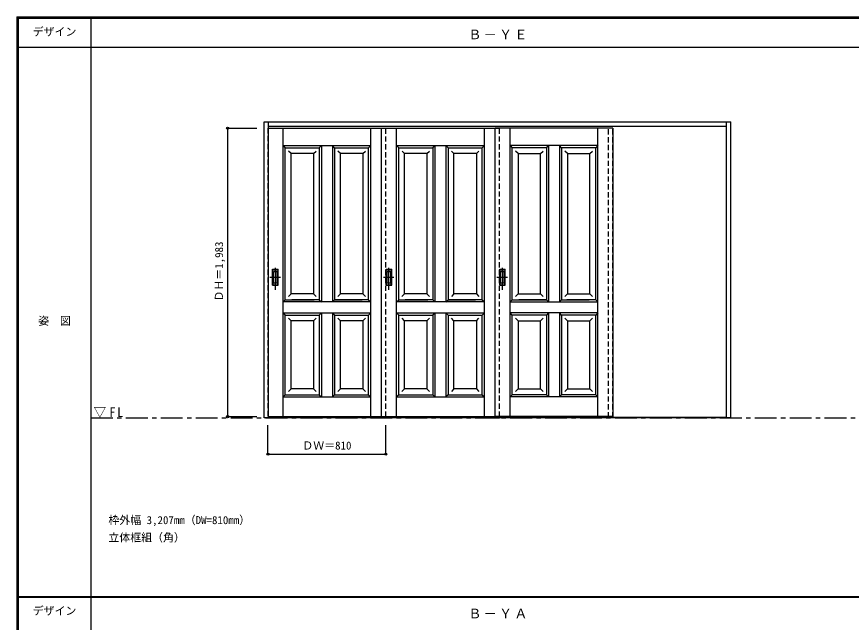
# Model space of a CAD drawing. Units: millimetres, scale not verified. Extents: x -6000 to 5700, y -4307 to 4260.
# Drawn here: x -6000 to -267, y 12 to 4175 of the extents above; entities that cross this region are included whole.
import ezdxf
from ezdxf.enums import TextEntityAlignment as Align

# ---------------------------------------------------------------- set-up
doc = ezdxf.new("R2010")
doc.units = ezdxf.units.MM
doc.header["$LTSCALE"] = 30
doc.header["$PDMODE"] = 32
doc.header["$PDSIZE"] = 15
doc.linetypes.add('CHAIN1', pattern=[8, 5, -1, 1, -1])
doc.linetypes.add('DASHED1', pattern=[1.8, 1.2, -0.6])
for name, color, linetype in [('0-1_通り芯', 7, 'CHAIN1'), ('0-2_扉', 7, 'Continuous'), ('0-4_枠', 3, 'Continuous'), ('0-6_引手', 7, 'Continuous'), ('0-A_文字', 7, 'Continuous'), ('0-B_寸法', 4, 'Continuous'), ('F-1_枠', 6, 'Continuous'), ('F-A_文字', 7, 'Continuous')]:
    doc.layers.add(name, color=color, linetype=linetype)
doc.styles.add('ＭＳ ゴシック', font='')
doc.styles.get('ＭＳ ゴシック').set_extended_font_data('MS Gothic')

msp = doc.modelspace()

# ---------------------------------------------------------------- linework, layer by layer
at = {"layer": '0-1_通り芯'}
msp.add_line((-5490, 1418), (5690, 1418), dxfattribs=at)
at = {"layer": '0-2_扉'}
for p, q in [((-4271.15, 3409), (-3464.15, 3409)), ((-4170.65, 1426), (-4170.65, 3409)), ((-3567.65, 1426), (-3567.65, 3409)), ((-3494.15, 1426), (-3494.15, 3409)), ((-3494.15, 3409), (-2684.15, 3409)), ((-3390.65, 1426), (-3390.65, 3409)), ((-2787.65, 1426), (-2787.65, 3409)), ((-2714.15, 1426), (-2714.15, 3409)), ((-1904.15, 3409), (-2714.15, 3409)), ((-2610.65, 1426), (-2610.65, 3409)), ((-2007.65, 1426), (-2007.65, 3409)), ((-4170.65, 3289), (-3829.15, 3289)), ((-4155.65, 2360.24), (-4155.65, 3274)), ((-3921.65, 3274), (-3906.65, 3289)), ((-3921.65, 3274), (-3921.65, 2986)), ((-3906.65, 3289), (-3906.65, 2214)), ((-3831.65, 3289), (-3831.65, 2214)), ((-3816.65, 3274), (-3831.36, 3288.71)), ((-3829.15, 3289), (-3567.65, 3289)), ((-3816.65, 3274), (-3816.65, 2986)), ((-3816.65, 3274), (-3582.65, 3274)), ((-3567.65, 3289), (-3582.65, 3274)), ((-3582.65, 2229), (-3582.65, 3274)), ((-3390.65, 3289), (-3049.15, 3289)), ((-3375.65, 2360.24), (-3375.65, 3274)), ((-3141.65, 3274), (-3126.65, 3289)), ((-3141.65, 3274), (-3141.65, 2986)), ((-3126.65, 3289), (-3126.65, 2214)), ((-3051.65, 3289), (-3051.65, 2214)), ((-3036.65, 3274), (-3051.36, 3288.71)), ((-3049.15, 3289), (-2787.65, 3289)), ((-3036.65, 3274), (-3036.65, 2986)), ((-3036.65, 3274), (-2802.65, 3274)), ((-2787.65, 3289), (-2802.65, 3274)), ((-2802.65, 2229), (-2802.65, 3274)), ((-2610.65, 3289), (-2595.65, 3274)), ((-2349.15, 3289), (-2610.65, 3289)), ((-2595.65, 2229), (-2595.65, 3274)), ((-2361.65, 3274), (-2595.65, 3274)), ((-2361.65, 3274), (-2346.94, 3288.71)), ((-2361.65, 3274), (-2361.65, 2986)), ((-2007.65, 3289), (-2349.15, 3289)), ((-2346.65, 3289), (-2346.65, 2214)), ((-2256.65, 3274), (-2271.65, 3289)), ((-2271.65, 3289), (-2271.65, 2214)), ((-2256.65, 3274), (-2256.65, 2986)), ((-2022.65, 2360.24), (-2022.65, 3274)), ((-4115.61, 3234), (-4133.29, 3251.68)), ((-3961.61, 3234), (-4115.65, 3234)), ((-4115.65, 2269), (-4115.65, 3234)), ((-3961.65, 3234), (-3961.65, 2269)), ((-3961.61, 3234), (-3943.94, 3251.68)), ((-3776.65, 3234), (-3794.33, 3251.68)), ((-3622.65, 3234), (-3776.65, 3234)), ((-3776.65, 2269), (-3776.65, 3234)), ((-3622.65, 3234), (-3604.97, 3251.68)), ((-3622.65, 3234), (-3622.65, 2269)), ((-3335.61, 3234), (-3353.29, 3251.68)), ((-3181.61, 3234), (-3335.65, 3234)), ((-3335.65, 2269), (-3335.65, 3234)), ((-3181.65, 3234), (-3181.65, 2269)), ((-3181.61, 3234), (-3163.94, 3251.68)), ((-2996.65, 3234), (-3014.33, 3251.68)), ((-2842.65, 3234), (-2996.65, 3234)), ((-2996.65, 2269), (-2996.65, 3234)), ((-2842.65, 3234), (-2824.97, 3251.68)), ((-2842.65, 3234), (-2842.65, 2269)), ((-2555.65, 3234), (-2573.33, 3251.68)), ((-2555.65, 3234), (-2401.65, 3234)), ((-2555.65, 3234), (-2555.65, 2269)), ((-2401.65, 3234), (-2383.97, 3251.68)), ((-2401.65, 2269), (-2401.65, 3234)), ((-2216.69, 3234), (-2234.36, 3251.68)), ((-2216.69, 3234), (-2062.65, 3234)), ((-2216.65, 3234), (-2216.65, 2269)), ((-2062.69, 3234), (-2045.01, 3251.68)), ((-2062.65, 2269), (-2062.65, 3234)), ((-4155.46, 3091), (-4155.65, 3091)), ((-3375.46, 3091), (-3375.65, 3091)), ((-2022.84, 3091), (-2022.65, 3091)), ((-3921.65, 2986), (-3921.65, 2229)), ((-3816.65, 2986), (-3816.65, 2229)), ((-3141.65, 2986), (-3141.65, 2229)), ((-3036.65, 2986), (-3036.65, 2229)), ((-2361.65, 2986), (-2361.65, 2229)), ((-2256.65, 2986), (-2256.65, 2229)), ((-4115.65, 2766), (-4115.65, 2767.43)), ((-3776.65, 2766), (-3776.65, 2767.43)), ((-3335.65, 2766), (-3335.65, 2767.43)), ((-2996.65, 2766), (-2996.65, 2767.43)), ((-2401.65, 2766), (-2401.65, 2767.43)), ((-2062.65, 2766), (-2062.65, 2767.43)), ((-4155.65, 2229), (-4155.65, 2371.05)), ((-3375.65, 2229), (-3375.65, 2371.05)), ((-2022.65, 2229), (-2022.65, 2371.05)), ((-4115.65, 2269), (-4133.33, 2251.32)), ((-4115.65, 2269), (-4115.65, 2270.43)), ((-3961.65, 2269), (-4115.65, 2269)), ((-3961.65, 2269), (-3943.97, 2251.32)), ((-3776.65, 2269), (-3794.33, 2251.32)), ((-3776.65, 2269), (-3776.65, 2270.43)), ((-3622.65, 2269), (-3776.65, 2269)), ((-3622.65, 2269), (-3604.97, 2251.32)), ((-3335.65, 2269), (-3353.33, 2251.32)), ((-3335.65, 2269), (-3335.65, 2270.43)), ((-3181.65, 2269), (-3335.65, 2269)), ((-3181.65, 2269), (-3163.97, 2251.32)), ((-2996.65, 2269), (-3014.33, 2251.32)), ((-2996.65, 2269), (-2996.65, 2270.43)), ((-2842.65, 2269), (-2996.65, 2269)), ((-2842.65, 2269), (-2824.97, 2251.32)), ((-2555.65, 2269), (-2573.33, 2251.32)), ((-2555.65, 2269), (-2401.65, 2269)), ((-2401.65, 2269), (-2401.65, 2270.43)), ((-2401.65, 2269), (-2383.97, 2251.32)), ((-2216.65, 2269), (-2234.33, 2251.32)), ((-2216.65, 2269), (-2062.65, 2269)), ((-2062.65, 2269), (-2062.65, 2270.43)), ((-2062.65, 2269), (-2044.97, 2251.32)), ((-4170.65, 2214), (-4155.65, 2229)), ((-3831.65, 2214), (-4170.65, 2214)), ((-4155.65, 2229), (-3956.65, 2229)), ((-3921.65, 2229), (-4110.65, 2229)), ((-3921.65, 2229), (-3906.65, 2214)), ((-3831.65, 2214), (-3816.65, 2229)), ((-3816.65, 2229), (-3627.65, 2229)), ((-3582.65, 2229), (-3816.65, 2229)), ((-3390.65, 2214), (-3375.65, 2229)), ((-3051.65, 2214), (-3390.65, 2214)), ((-3375.65, 2229), (-3176.65, 2229)), ((-3141.65, 2229), (-3330.65, 2229)), ((-3141.65, 2229), (-3126.65, 2214)), ((-3051.65, 2214), (-3036.65, 2229)), ((-3036.65, 2229), (-2847.65, 2229)), ((-2802.65, 2229), (-3036.65, 2229)), ((-2595.65, 2229), (-2361.65, 2229)), ((-2361.65, 2229), (-2550.65, 2229)), ((-2346.65, 2214), (-2361.65, 2229)), ((-2346.65, 2214), (-2007.65, 2214)), ((-2256.65, 2229), (-2271.65, 2214)), ((-2256.65, 2229), (-2067.65, 2229)), ((-2022.65, 2229), (-2221.65, 2229)), ((-2007.65, 2214), (-2022.65, 2229)), ((-4170.65, 2139), (-3831.65, 2139)), ((-4155.65, 1576), (-4155.65, 2124)), ((-3921.65, 2124), (-3906.65, 2139)), ((-3921.65, 2124), (-3921.65, 1576)), ((-3906.65, 2139), (-3906.65, 1561)), ((-3831.65, 2139), (-3831.65, 1561)), ((-3831.65, 2139), (-3816.65, 2124)), ((-3831.65, 2139), (-3567.65, 2139)), ((-3816.65, 2124), (-3816.65, 1576)), ((-3816.65, 2124), (-3582.65, 2124)), ((-3390.65, 2139), (-3051.65, 2139)), ((-3375.65, 1576), (-3375.65, 2124)), ((-3141.65, 2124), (-3126.65, 2139)), ((-3141.65, 2124), (-3141.65, 1576)), ((-3126.65, 2139), (-3126.65, 1561)), ((-3051.65, 2139), (-3051.65, 1561)), ((-3051.65, 2139), (-3036.65, 2124)), ((-3051.65, 2139), (-2787.65, 2139)), ((-3036.65, 2124), (-3036.65, 1576)), ((-3036.65, 2124), (-2802.65, 2124)), ((-2346.65, 2139), (-2610.65, 2139)), ((-2361.65, 2124), (-2595.65, 2124)), ((-2346.65, 2139), (-2361.65, 2124)), ((-2361.65, 2124), (-2361.65, 1576)), ((-2346.65, 2139), (-2346.65, 1561)), ((-2007.65, 2139), (-2346.65, 2139)), ((-2271.65, 2139), (-2271.65, 1561)), ((-2256.65, 2124), (-2271.65, 2139)), ((-2256.65, 2124), (-2256.65, 1576)), ((-2022.65, 1576), (-2022.65, 2124)), ((-4115.61, 2084), (-4133.29, 2101.68)), ((-3961.61, 2084), (-4115.65, 2084)), ((-4115.65, 1616), (-4115.65, 2084)), ((-3961.65, 2084), (-3961.65, 1616)), ((-3961.61, 2084), (-3943.94, 2101.68)), ((-3776.65, 2084), (-3794.33, 2101.68)), ((-3776.65, 1617.43), (-3776.65, 2084)), ((-3622.65, 2084), (-3776.65, 2084)), ((-3622.65, 2084), (-3604.97, 2101.68)), ((-3622.65, 2084), (-3622.65, 1616)), ((-3335.61, 2084), (-3353.29, 2101.68)), ((-3181.61, 2084), (-3335.65, 2084)), ((-3335.65, 1616), (-3335.65, 2084)), ((-3181.65, 2084), (-3181.65, 1616)), ((-3181.61, 2084), (-3163.94, 2101.68)), ((-2996.65, 2084), (-3014.33, 2101.68)), ((-2996.65, 1617.43), (-2996.65, 2084)), ((-2842.65, 2084), (-2996.65, 2084)), ((-2842.65, 2084), (-2824.97, 2101.68)), ((-2842.65, 2084), (-2842.65, 1616)), ((-2555.65, 2084), (-2573.33, 2101.68)), ((-2555.65, 2084), (-2401.65, 2084)), ((-2555.65, 2084), (-2555.65, 1616)), ((-2401.65, 2084), (-2383.97, 2101.68)), ((-2401.65, 1617.43), (-2401.65, 2084)), ((-2216.69, 2084), (-2234.36, 2101.68)), ((-2216.69, 2084), (-2062.65, 2084)), ((-2216.65, 2084), (-2216.65, 1616)), ((-2062.69, 2084), (-2045.01, 2101.68)), ((-2062.65, 1616), (-2062.65, 2084)), ((-4115.65, 1616), (-4133.33, 1598.32)), ((-4115.65, 1616), (-4115.65, 1617.43)), ((-3961.65, 1616), (-4115.65, 1616)), ((-3961.65, 1616), (-3943.97, 1598.32)), ((-3776.65, 1616), (-3794.33, 1598.32)), ((-3776.65, 1616), (-3776.65, 1617.43)), ((-3622.65, 1616), (-3776.65, 1616)), ((-3622.65, 1616), (-3604.97, 1598.32)), ((-3335.65, 1616), (-3353.33, 1598.32)), ((-3335.65, 1616), (-3335.65, 1617.43)), ((-3181.65, 1616), (-3335.65, 1616)), ((-3181.65, 1616), (-3163.97, 1598.32)), ((-2996.65, 1616), (-3014.33, 1598.32)), ((-2996.65, 1616), (-2996.65, 1617.43)), ((-2842.65, 1616), (-2996.65, 1616)), ((-2842.65, 1616), (-2824.97, 1598.32)), ((-2555.65, 1616), (-2573.33, 1598.32)), ((-2555.65, 1616), (-2401.65, 1616)), ((-2401.65, 1616), (-2401.65, 1617.43)), ((-2401.65, 1616), (-2383.97, 1598.32)), ((-2216.65, 1616), (-2234.33, 1598.32)), ((-2216.65, 1616), (-2062.65, 1616)), ((-2062.65, 1616), (-2062.65, 1617.43)), ((-2062.65, 1616), (-2044.97, 1598.32)), ((-4155.65, 1576), (-3921.65, 1576)), ((-3921.65, 1576), (-3906.65, 1561)), ((-3816.65, 1576), (-3831.65, 1561)), ((-3831.65, 1561), (-3567.65, 1561)), ((-3375.65, 1576), (-3141.65, 1576)), ((-3141.65, 1576), (-3126.65, 1561)), ((-3036.65, 1576), (-3051.65, 1561)), ((-3051.65, 1561), (-2787.65, 1561)), ((-2346.65, 1561), (-2610.65, 1561)), ((-2361.65, 1576), (-2346.65, 1561)), ((-2256.65, 1576), (-2271.65, 1561)), ((-2022.65, 1576), (-2256.65, 1576)), ((-4271.15, 1426), (-3464.15, 1426)), ((-3494.15, 1426), (-2684.15, 1426))]:
    msp.add_line(p, q, dxfattribs=at)
for points in [[(-1904.15, 3409), (-1904.15, 1426), (-2714.15, 1426)], [(-4170.65, 3289), (-4155.65, 3274), (-3921.65, 3274)], [(-3390.65, 3289), (-3375.65, 3274), (-3141.65, 3274)], [(-2007.65, 3289), (-2022.65, 3274), (-2256.65, 3274)], [(-3582.65, 2229), (-3567.65, 2214), (-3831.65, 2214)], [(-2802.65, 2229), (-2787.65, 2214), (-3051.65, 2214)], [(-2595.65, 2229), (-2610.65, 2214), (-2346.65, 2214)], [(-4170.65, 2139), (-4155.65, 2124), (-3921.65, 2124)], [(-3582.65, 1576), (-3582.65, 2124), (-3567.65, 2139)], [(-3390.65, 2139), (-3375.65, 2124), (-3141.65, 2124)], [(-2802.65, 1576), (-2802.65, 2124), (-2787.65, 2139)], [(-2595.65, 1576), (-2595.65, 2124), (-2610.65, 2139)], [(-2007.65, 2139), (-2022.65, 2124), (-2256.65, 2124)], [(-4155.65, 1576), (-4170.65, 1561), (-3831.65, 1561)], [(-3816.65, 1576), (-3582.65, 1576), (-3567.65, 1561)], [(-3375.65, 1576), (-3390.65, 1561), (-3051.65, 1561)], [(-3036.65, 1576), (-2802.65, 1576), (-2787.65, 1561)], [(-2361.65, 1576), (-2595.65, 1576), (-2610.65, 1561)], [(-2022.65, 1576), (-2007.65, 1561), (-2346.65, 1561)]]:
    msp.add_lwpolyline(points, dxfattribs=at)
at = {"layer": '0-4_枠'}
for p, q in [((-4301.15, 3453), (-1094.15, 3453)), ((-4271.15, 1418), (-4271.15, 3453)), ((-1124.15, 1418), (-1124.15, 3453)), ((-1094.15, 1418), (-1094.15, 3453)), ((-4271.15, 3423), (-1124.15, 3423)), ((-1124.15, 1421), (-4271.15, 1421)), ((-1124.15, 1418), (-4271.15, 1418)), ((-2714.15, 1418), (-2684.15, 1418)), ((-1094.15, 1418), (-1124.15, 1418))]:
    msp.add_line(p, q, dxfattribs=at)
at = {"layer": '0-4_枠', "color": 4, "linetype": 'DASHED1'}
for p, q in [((-4274.15, 3409), (-4274.15, 1426)), ((-4271.15, 3409), (-4274.15, 3409)), ((-3464.15, 1426), (-3464.15, 3409)), ((-2684.15, 1426), (-2684.15, 3409)), ((-1934.15, 1421), (-1934.15, 3423)), ((-1904.15, 1421), (-1904.15, 3423)), ((-4271.15, 1426), (-4274.15, 1426))]:
    msp.add_line(p, q, dxfattribs=at)
at = {"layer": '0-4_枠'}
msp.add_lwpolyline([(-4271.15, 1418), (-4301.15, 1418), (-4301.15, 3453)], dxfattribs=at)
at = {"layer": '0-6_引手', "linetype": 'CHAIN1'}
for p, q in [((-4223.15, 2298.27), (-4223.15, 2469.12)), ((-3443.15, 2298.27), (-3443.15, 2469.12)), ((-2663.15, 2298.27), (-2663.15, 2469.12)), ((-4261.22, 2383.5), (-4188.71, 2383.5)), ((-3481.22, 2383.5), (-3408.71, 2383.5)), ((-2701.22, 2383.5), (-2628.72, 2383.5))]:
    msp.add_line(p, q, dxfattribs=at)
at = {"layer": '0-6_引手'}
for p, q in [((-4242.15, 2438.5), (-4204.15, 2438.5)), ((-4242.15, 2328.5), (-4242.15, 2438.5)), ((-4235.65, 2422.5), (-4210.65, 2422.5)), ((-4235.65, 2344.5), (-4235.65, 2422.5)), ((-4210.65, 2344.5), (-4210.65, 2422.5)), ((-4204.15, 2328.5), (-4204.15, 2438.5)), ((-3462.15, 2438.5), (-3424.15, 2438.5)), ((-3462.15, 2328.5), (-3462.15, 2438.5)), ((-3455.65, 2422.5), (-3430.65, 2422.5)), ((-3455.65, 2344.5), (-3455.65, 2422.5)), ((-3430.65, 2344.5), (-3430.65, 2422.5)), ((-3424.15, 2328.5), (-3424.15, 2438.5)), ((-2682.15, 2438.5), (-2644.15, 2438.5)), ((-2682.15, 2328.5), (-2682.15, 2438.5)), ((-2675.65, 2422.5), (-2650.65, 2422.5)), ((-2675.65, 2344.5), (-2675.65, 2422.5)), ((-2650.65, 2344.5), (-2650.65, 2422.5)), ((-2644.15, 2328.5), (-2644.15, 2438.5)), ((-4242.15, 2328.5), (-4204.15, 2328.5)), ((-4235.65, 2344.5), (-4210.65, 2344.5)), ((-3462.15, 2328.5), (-3424.15, 2328.5)), ((-3455.65, 2344.5), (-3430.65, 2344.5)), ((-2682.15, 2328.5), (-2644.15, 2328.5)), ((-2675.65, 2344.5), (-2650.65, 2344.5))]:
    msp.add_line(p, q, dxfattribs=at)
at = {"layer": '0-6_引手', "linetype": 'DASHED1'}
for p, q in [((-4207.15, 2332.5), (-4207.15, 2434.5)), ((-3427.15, 2332.5), (-3427.15, 2434.5)), ((-2647.15, 2332.5), (-2647.15, 2434.5)), ((-4239.15, 2332.5), (-4207.15, 2332.5)), ((-3459.15, 2332.5), (-3427.15, 2332.5)), ((-2679.15, 2332.5), (-2647.15, 2332.5))]:
    msp.add_line(p, q, dxfattribs=at)
for points in [[(-4239.15, 2332.5), (-4239.15, 2434.5), (-4207.15, 2434.5)], [(-3459.15, 2332.5), (-3459.15, 2434.5), (-3427.15, 2434.5)], [(-2679.15, 2332.5), (-2679.15, 2434.5), (-2647.15, 2434.5)]]:
    msp.add_lwpolyline(points, dxfattribs=at)
at = {"layer": '0-B_寸法'}
for p, q in [((-4551.15, 3409), (-4351.15, 3409)), ((-4551.15, 3409), (-4551.15, 1426)), ((-4551.15, 1426), (-4351.15, 1426)), ((-4274.15, 1168), (-4274.15, 1368)), ((-3464.15, 1168), (-3464.15, 1368)), ((-4274.15, 1168), (-3464.15, 1168))]:
    msp.add_line(p, q, dxfattribs=at)
at = {"layer": '0-B_寸法', "color": 7}
for p in [(-4551.15, 3409), (-4551.15, 1426), (-4274.15, 1168), (-3464.15, 1168)]:
    msp.add_point(p, dxfattribs=at)
at = {"layer": 'F-1_枠'}
for p, q in [((-6000, 4175), (5700, 4175)), ((-6000, 4175), (-6000, -4205)), ((-6000, 4170), (5700, 4170)), ((-6000, 4165), (5700, 4165)), ((-5995, 4175), (-5995, -4205)), ((-5990, 4175), (-5990, -4205)), ((-5490, 4175), (-5490, -3790)), ((-6000, 3965), (5700, 3965)), ((-6000, 190.5), (5700, 190.5)), ((-6000, 187.5), (5700, 187.5)), ((-6000, 184.5), (5700, 184.5))]:
    msp.add_line(p, q, dxfattribs=at)

# ---------------------------------------------------------------- texts
at = {"layer": '0-A_文字', "style": 'ＭＳ ゴシック'}
for s, p in [('枠外幅 3,207mm（DW=810mm）', (-5370, 670.5)), ('立体框組（角）', (-5370, 550.5))]:
    msp.add_text(s, height=54.99, dxfattribs=at).set_placement(p, align=Align.BOTTOM_LEFT)
at = {"layer": '0-A_文字', "char_height": 65.98, "attachment_point": 7, "style": 'ＭＳ ゴシック'}
for s, insert in [('\\T1.17;Ｂ－ＹＥ', (-2897.5, 4020)), ('\\T1.26;\\W0.95;▽FL', (-5471.25, 1418)), ('\\T1.17;Ｂ－ＹＡ', (-2897.5, 39.5))]:
    msp.add_mtext(s, dxfattribs=dict(at, insert=insert))
at = {"layer": '0-B_寸法', "color": 7, "style": 'ＭＳ ゴシック'}
msp.add_text('ＤＨ＝1,983', height=54.99, rotation=90, dxfattribs=at).set_placement((-4566.15, 2217.25), align=Align.BOTTOM_LEFT)
msp.add_text('ＤＷ＝810', height=54.99, dxfattribs=at).set_placement((-4037.9, 1183), align=Align.BOTTOM_LEFT)
at = {"layer": 'F-A_文字', "style": 'ＭＳ ゴシック'}
for s, p in [('デザイン', (-5890, 4027.5)), ('姿\u3000図', (-5852.5, 2040.25)), ('デザイン', (-5890, 47))]:
    msp.add_text(s, height=54.99, dxfattribs=at).set_placement(p, align=Align.BOTTOM_LEFT)

doc.saveas('drawing.dxf')
